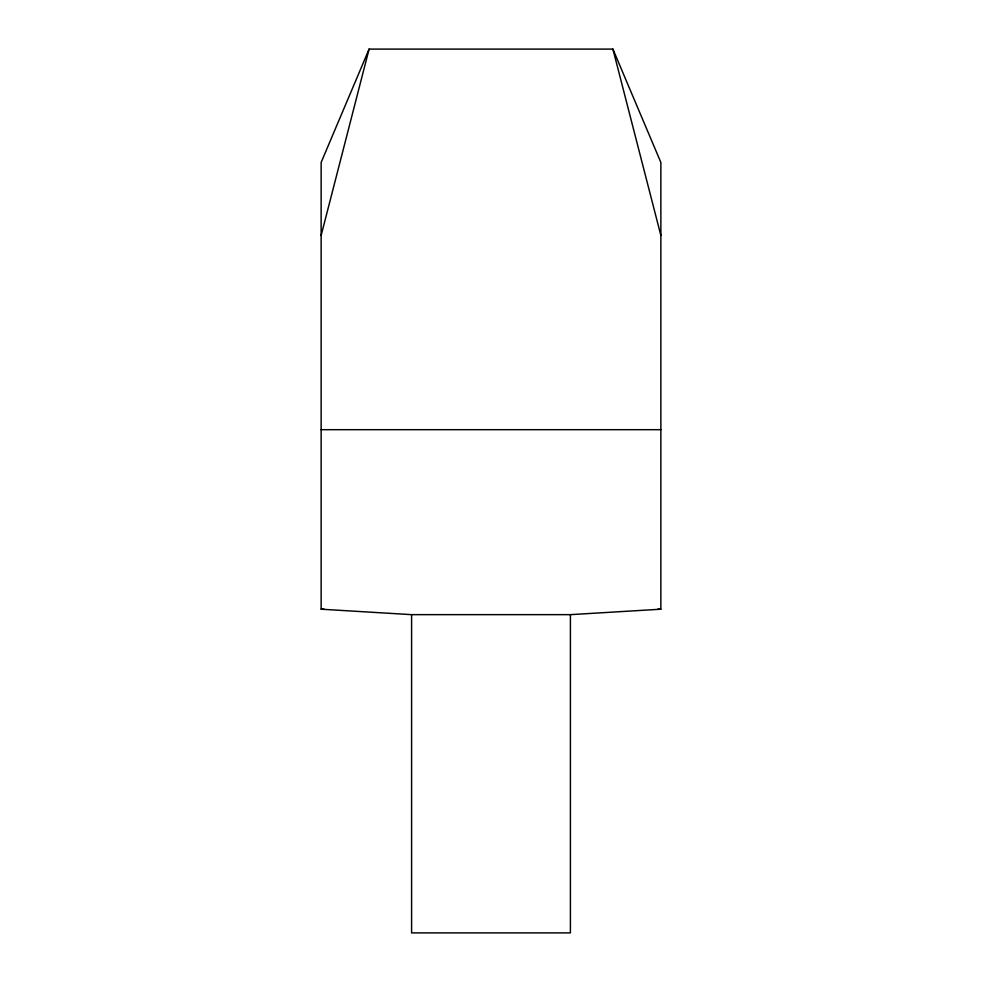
<?xml version="1.0" encoding="UTF-8"?>
<svg xmlns="http://www.w3.org/2000/svg" width="982" height="982" viewBox="0 0 982 982"><rect width="100%" height="100%" fill="white"/><g stroke="black" fill="none" stroke-linecap="round" stroke-linejoin="round"><path stroke-width="1.47" d="M321.139 235.447L369.097 49.1L612.903 49.1L660.861 162.435L660.861 609.208L570.407 614.646L411.593 614.646L321.139 609.208L321.139 162.435L369.097 49.1M321.139 429.686L660.861 429.686M321.139 609.208L324.195 609.208M657.805 609.208L660.861 609.208M612.903 49.1L660.861 235.447M570.407 614.646L570.407 932.9L411.593 932.9L411.593 614.646"/></g></svg>
